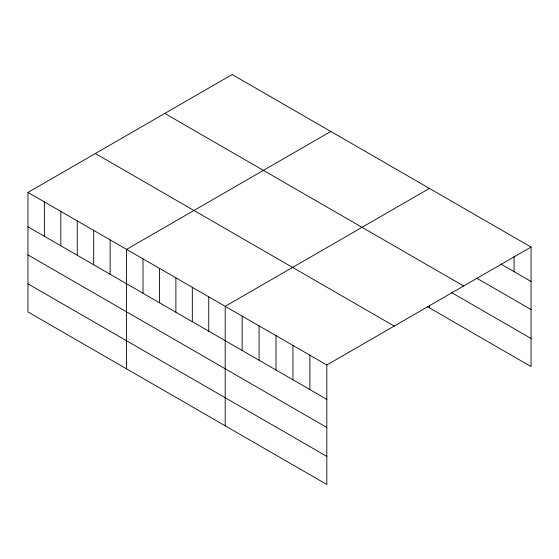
<?xml version="1.0" encoding="UTF-8"?>
<svg xmlns="http://www.w3.org/2000/svg" width="559" height="559" viewBox="0 0 559 559"><rect width="100%" height="100%" fill="white"/><g stroke="black" fill="none" stroke-linecap="round" stroke-linejoin="round"><path stroke-width="0.84" d="M27.95 192.436L326.819 364.985L326.819 484.471L27.95 311.922L27.95 192.436L232.181 74.529L531.05 247.078L531.05 366.564L427.195 306.598M330.809 131.47L126.579 249.377L126.579 368.863M429.438 188.411L225.2 306.325L225.2 425.804M326.819 364.985L531.05 247.078M500.857 264.023L531.05 281.45M476.561 278.082L531.05 309.539M164.786 113.435L463.656 285.984M451.525 292.56L531.05 338.474M95.344 153.529L394.214 326.079M27.95 226.814L326.819 399.364M27.95 254.904L326.819 427.453M27.95 283.839L326.819 456.389M514.112 256.204L514.112 271.674M429.438 305.417L429.438 307.897M309.882 355.21L309.882 389.588M292.944 345.434L292.944 379.806M276.006 335.652L276.006 370.03M259.076 325.876L259.076 360.255M242.138 316.101L242.138 350.479M208.766 296.829L208.766 331.207M192.324 287.34L192.324 321.718M175.889 277.851L175.889 312.229M159.455 268.362L159.455 302.74M143.013 258.873L143.013 293.244M110.137 239.888L110.137 274.266M93.702 230.399L93.702 264.777M77.261 220.91L77.261 255.288M60.826 211.421L60.826 245.799M44.385 201.932L44.385 236.303"/></g></svg>
